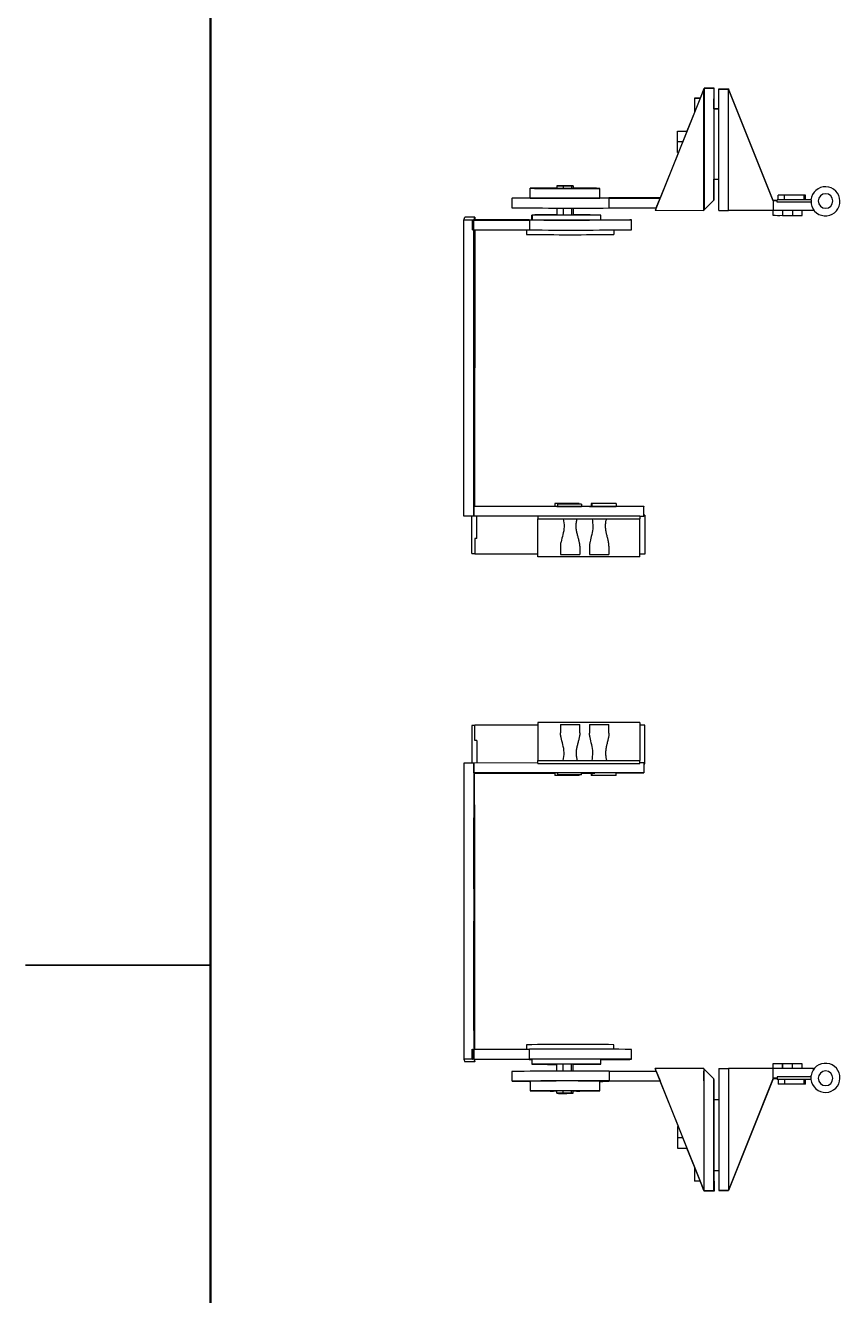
# Model space of a CAD drawing. Header units: inches. Extents: x 0.1 to 11.1, y 0.1 to 8.4.
# Drawn here: x 0.125 to 1.767, y 3.581 to 6.154 of the extents above; entities that cross this region are included whole.
import ezdxf

# ---------------------------------------------------------------- set-up
doc = ezdxf.new("R2010")
doc.units = ezdxf.units.IN
doc.header["$MEASUREMENT"] = 0

msp = doc.modelspace()

# ---------------------------------------------------------------- linework, layer by layer
at = {"color": 7, "linetype": 'Continuous', "lineweight": 50}
msp.add_line((0.5, 0.5), (0.5, 8), dxfattribs=at)
at = {"color": 7, "linetype": 'Continuous', "lineweight": 25}
for p, q in [((1.4996, 6.0248), (1.401, 5.7788)), ((1.4996, 6.0249), (1.4111, 5.8039)), ((1.4998, 6.0257), (1.4922, 6.0066)), ((1.4998, 6.0256), (1.4922, 6.0066)), ((1.4994, 5.7787), (1.4996, 6.0248)), ((1.4995, 5.8038), (1.4996, 6.0249)), ((1.4996, 6.0248), (1.4996, 6.0249)), ((1.4998, 6.0257), (1.4998, 6.0256)), ((1.4998, 5.9852), (1.4998, 6.0257)), ((1.4998, 5.9852), (1.4998, 6.0256)), ((1.5002, 6.0263), (1.5001, 5.7802)), ((1.5005, 6.0272), (1.5002, 6.0263)), ((1.5199, 6.0263), (1.5002, 6.0263)), ((1.5202, 6.0272), (1.5005, 6.0272)), ((1.5199, 6.0263), (1.5198, 5.7999)), ((1.5202, 6.0272), (1.5199, 6.0263)), ((1.5201, 5.9852), (1.5202, 6.0272)), ((1.5296, 5.7789), (1.5297, 6.0249)), ((1.5297, 6.0249), (1.53, 6.0259)), ((1.5297, 6.0249), (1.5494, 6.0249)), ((1.53, 6.0259), (1.5497, 6.0259)), ((1.5493, 5.7788), (1.5494, 6.0249)), ((1.5494, 6.025), (1.5497, 6.0258)), ((1.5494, 6.0249), (1.5494, 6.025)), ((1.6399, 5.7986), (1.5494, 6.025)), ((1.6398, 5.7985), (1.5494, 6.0249)), ((1.5494, 6.0249), (1.5494, 6.0249)), ((1.5497, 6.0259), (1.5497, 6.0259)), ((1.5497, 6.0259), (1.5497, 6.0258)), ((1.6401, 5.7993), (1.5497, 6.0259)), ((1.5497, 6.0259), (1.5497, 6.0259)), ((1.5497, 6.0258), (1.5497, 6.0244)), ((1.6401, 5.7993), (1.5497, 6.0258)), ((1.4923, 6.0066), (1.4806, 6.0066)), ((1.4805, 5.9775), (1.4654, 5.9398)), ((1.4805, 5.9775), (1.4654, 5.9398)), ((1.5002, 5.9852), (1.4996, 5.9852)), ((1.5297, 5.9852), (1.52, 5.9852)), ((1.4461, 5.9187), (1.4461, 5.9398)), ((1.4461, 5.9398), (1.4655, 5.9398)), ((1.4461, 5.9187), (1.4571, 5.9187)), ((1.4461, 5.897), (1.4461, 5.9187)), ((1.448, 5.8964), (1.4113, 5.8046)), ((1.4481, 5.8964), (1.4113, 5.8046)), ((1.4461, 5.897), (1.4484, 5.897)), ((1.4461, 5.8964), (1.4461, 5.897)), ((1.4461, 5.8964), (1.4481, 5.8964)), ((1.4995, 5.8425), (1.5001, 5.8425)), ((1.4997, 5.8046), (1.4997, 5.8425)), ((1.4997, 5.8046), (1.4997, 5.8425)), ((1.5199, 5.8425), (1.5296, 5.8425)), ((1.5199, 5.8425), (1.5199, 5.8422)), ((1.52, 5.8008), (1.5201, 5.8425)), ((1.1475, 5.8044), (1.1476, 5.8241)), ((1.2015, 5.8289), (1.2053, 5.829)), ((1.2015, 5.8289), (1.2015, 5.824)), ((1.2145, 5.8289), (1.2015, 5.8289)), ((1.2145, 5.824), (1.2015, 5.824)), ((1.2053, 5.829), (1.2221, 5.829)), ((1.2145, 5.8289), (1.2145, 5.824)), ((1.2313, 5.8289), (1.2145, 5.8289)), ((1.2313, 5.824), (1.2145, 5.824)), ((1.2221, 5.829), (1.2351, 5.829)), ((1.2351, 5.829), (1.2313, 5.8289)), ((1.2313, 5.8289), (1.2313, 5.824)), ((1.2351, 5.8241), (1.2313, 5.824)), ((1.2351, 5.829), (1.2351, 5.8241)), ((1.289, 5.8043), (1.289, 5.824)), ((1.1108, 5.8044), (1.1108, 5.7847)), ((1.4113, 5.8046), (1.3074, 5.8047)), ((1.3078, 5.8039), (1.4111, 5.8039)), ((1.3078, 5.7842), (1.3078, 5.8039)), ((1.4032, 5.7842), (1.4111, 5.8039)), ((1.4111, 5.8039), (1.4111, 5.8039)), ((1.4113, 5.8046), (1.4114, 5.8046)), ((1.4113, 5.8046), (1.4113, 5.8046)), ((1.4995, 5.8046), (1.4997, 5.8046)), ((1.4995, 5.8038), (1.5001, 5.8038)), ((1.4995, 5.8038), (1.4995, 5.8038)), ((1.4995, 5.8038), (1.4995, 5.7841)), ((1.4997, 5.8046), (1.4997, 5.8046)), ((1.5001, 5.8046), (1.4997, 5.8046)), ((1.5198, 5.7999), (1.5001, 5.7802)), ((1.52, 5.8008), (1.5198, 5.7999)), ((1.6401, 5.7993), (1.6396, 5.7993)), ((1.6398, 5.7985), (1.6399, 5.7986)), ((1.6399, 5.7986), (1.6398, 5.7789)), ((1.6398, 5.7985), (1.6398, 5.7788)), ((1.648, 5.7986), (1.6399, 5.7986)), ((1.648, 5.7993), (1.6401, 5.7993)), ((1.648, 5.7958), (1.648, 5.8007)), ((1.7165, 5.8007), (1.648, 5.8007)), ((1.7168, 5.7958), (1.648, 5.7958)), ((1.6631, 5.8105), (1.65, 5.8105)), ((1.65, 5.8007), (1.65, 5.8105)), ((1.6631, 5.8007), (1.6631, 5.8105)), ((1.6828, 5.8105), (1.6631, 5.8105)), ((1.7025, 5.8105), (1.6828, 5.8105)), ((1.7025, 5.8007), (1.7025, 5.8105)), ((1.7055, 5.8105), (1.7025, 5.8105)), ((1.7055, 5.8007), (1.7055, 5.8105)), ((1.7165, 5.8007), (1.7169, 5.8007)), ((1.7168, 5.7958), (1.7169, 5.7958)), ((1.7168, 5.7958), (1.7168, 5.7927)), ((1.7169, 5.8007), (1.7169, 5.7958)), ((1.0136, 5.7596), (1.0153, 5.7655)), ((1.0353, 5.7655), (1.0153, 5.7655)), ((1.034, 5.7611), (1.0353, 5.7655)), ((1.0353, 5.7655), (1.0353, 5.7611)), ((1.1508, 5.7601), (1.1508, 5.7699)), ((1.152, 5.7699), (1.152, 5.76)), ((1.2015, 5.7842), (1.2015, 5.7699)), ((1.2145, 5.7698), (1.2015, 5.7699)), ((1.2145, 5.7842), (1.2145, 5.7698)), ((1.2312, 5.7699), (1.2145, 5.7698)), ((1.2312, 5.7842), (1.2312, 5.7699)), ((1.235, 5.7699), (1.2312, 5.7699)), ((1.235, 5.7842), (1.235, 5.7699)), ((1.2911, 5.7599), (1.2911, 5.7699)), ((1.3078, 5.7842), (1.4032, 5.7842)), ((1.4032, 5.7842), (1.401, 5.7789)), ((1.401, 5.7788), (1.401, 5.7789)), ((1.4994, 5.7787), (1.401, 5.7788)), ((1.4031, 5.7842), (1.4013, 5.7796)), ((1.4031, 5.7842), (1.4013, 5.7797)), ((1.4013, 5.7797), (1.4013, 5.7796)), ((1.4013, 5.7796), (1.4013, 5.7796)), ((1.4994, 5.7787), (1.4995, 5.7788)), ((1.4995, 5.7788), (1.4995, 5.7841)), ((1.4995, 5.7841), (1.5001, 5.7841)), ((1.4997, 5.7796), (1.4995, 5.7796)), ((1.4997, 5.7797), (1.4997, 5.7841)), ((1.4997, 5.7796), (1.4997, 5.7841)), ((1.4997, 5.7797), (1.4997, 5.7796)), ((1.5296, 5.7789), (1.5493, 5.7788)), ((1.6398, 5.7788), (1.5493, 5.7788)), ((1.6391, 5.7788), (1.6391, 5.7694)), ((1.6398, 5.7788), (1.6398, 5.7789)), ((1.7215, 5.7788), (1.6398, 5.7789)), ((1.6588, 5.7693), (1.6588, 5.7693)), ((1.6588, 5.7693), (1.6592, 5.7693)), ((1.6592, 5.7789), (1.6592, 5.7692)), ((1.6789, 5.7691), (1.6789, 5.7691)), ((1.6986, 5.7692), (1.6986, 5.7789)), ((1.7215, 5.7788), (1.7215, 5.781)), ((1.7218, 5.7796), (1.7215, 5.7788)), ((1.7218, 5.7807), (1.7218, 5.7796)), ((1.0133, 5.1599), (1.0136, 5.7596)), ((1.0304, 5.7596), (1.0136, 5.7596)), ((1.0304, 5.7596), (1.0304, 5.7396)), ((1.0304, 5.7596), (1.0307, 5.7596)), ((1.0304, 5.7596), (1.0304, 5.7596)), ((1.0304, 5.7396), (1.0307, 5.7396)), ((1.0307, 5.7396), (1.0307, 5.7596)), ((1.0336, 5.7596), (1.0307, 5.7596)), ((1.0333, 5.1598), (1.0336, 5.7596)), ((1.0336, 5.7596), (1.1462, 5.7597)), ((1.0336, 5.7596), (1.0336, 5.7596)), ((1.0336, 5.7396), (1.0336, 5.7596)), ((1.0336, 5.7396), (1.1462, 5.7397)), ((1.1459, 5.7605), (1.034, 5.7611)), ((1.0353, 5.7396), (1.0349, 5.1802)), ((1.1403, 5.7397), (1.1403, 5.7306)), ((1.1459, 5.7605), (1.1508, 5.7605)), ((1.1462, 5.7597), (1.1462, 5.7397)), ((1.3175, 5.7397), (1.3175, 5.7305)), ((1.3531, 5.74), (1.3531, 5.76)), ((1.0341, 5.7029), (1.0337, 5.7016)), ((1.0337, 5.7016), (1.0338, 5.5592)), ((1.0338, 5.5592), (1.0341, 5.7029)), ((1.0351, 5.7021), (1.0343, 5.6994)), ((1.0343, 5.6994), (1.0346, 5.5365)), ((1.0346, 5.5365), (1.0351, 5.7021)), ((1.0335, 5.3037), (1.0337, 5.6566)), ((1.0337, 5.4807), (1.0337, 5.6566)), ((1.0341, 5.6489), (1.0338, 5.48)), ((1.034, 5.313), (1.0341, 5.6489)), ((1.0341, 5.3054), (1.0343, 5.6413)), ((1.0345, 5.4746), (1.0343, 5.6413)), ((1.0346, 5.4736), (1.0351, 5.6428)), ((1.0349, 5.3069), (1.0351, 5.6428)), ((1.0335, 5.3037), (1.0337, 5.4807)), ((1.0336, 5.4807), (1.0337, 5.4807)), ((1.034, 5.313), (1.0338, 5.48)), ((1.0345, 5.4746), (1.0341, 5.3054)), ((1.0342, 5.4746), (1.0345, 5.4746)), ((1.0349, 5.3069), (1.0346, 5.4736)), ((1.0338, 5.4147), (1.0335, 5.271)), ((1.0339, 5.2723), (1.0338, 5.4147)), ((1.0345, 5.4071), (1.0341, 5.2415)), ((1.0348, 5.2442), (1.0345, 5.4071)), ((1.0339, 5.2723), (1.0335, 5.271)), ((1.0335, 5.2723), (1.0339, 5.2723)), ((1.0348, 5.2442), (1.0341, 5.2415)), ((1.0341, 5.2442), (1.0348, 5.2442)), ((1.0333, 5.1794), (1.0335, 5.1802)), ((1.0333, 5.1794), (1.0333, 5.16)), ((1.3777, 5.1792), (1.0333, 5.1794)), ((1.0335, 5.1802), (1.1976, 5.1801)), ((1.1976, 5.1854), (1.1976, 5.1799)), ((1.2222, 5.1854), (1.1976, 5.1854)), ((1.2028, 5.1839), (1.2028, 5.1795)), ((1.2274, 5.1839), (1.2028, 5.1839)), ((1.2468, 5.1854), (1.2222, 5.1854)), ((1.252, 5.1839), (1.2274, 5.1839)), ((1.2468, 5.1854), (1.2468, 5.1839)), ((1.252, 5.1839), (1.252, 5.1795)), ((1.252, 5.1801), (1.268, 5.18)), ((1.268, 5.1804), (1.268, 5.1795)), ((1.268, 5.1804), (1.2786, 5.1804)), ((1.2711, 5.1854), (1.2711, 5.1804)), ((1.2724, 5.1854), (1.2711, 5.1854)), ((1.2724, 5.1854), (1.2724, 5.1804)), ((1.297, 5.1854), (1.2724, 5.1854)), ((1.2786, 5.1794), (1.2786, 5.1804)), ((1.3216, 5.1854), (1.297, 5.1854)), ((1.3216, 5.1854), (1.3216, 5.1794)), ((1.3216, 5.18), (1.3779, 5.18)), ((1.3779, 5.18), (1.3777, 5.1792)), ((1.3777, 5.1595), (1.3777, 5.1792)), ((1.3779, 5.1617), (1.3779, 5.18)), ((1.0333, 5.1598), (1.0133, 5.1599)), ((1.0298, 5.0839), (1.0298, 5.1598)), ((1.0332, 5.1597), (1.0332, 5.1598)), ((1.1633, 5.1596), (1.0332, 5.1597)), ((1.0333, 5.16), (1.0333, 5.1598)), ((1.0397, 5.1143), (1.0397, 5.1597)), ((1.1633, 5.1605), (1.1633, 5.1545)), ((1.1633, 5.1605), (1.37, 5.1605)), ((1.1633, 5.1545), (1.37, 5.1545)), ((1.1633, 5.0778), (1.1633, 5.1545)), ((1.37, 5.1605), (1.37, 5.1545)), ((1.3777, 5.1595), (1.37, 5.1595)), ((1.37, 5.0778), (1.37, 5.1545)), ((1.3778, 5.1599), (1.3777, 5.1595)), ((1.3798, 5.1617), (1.3778, 5.1617)), ((1.3798, 5.1617), (1.3798, 5.083)), ((1.0397, 5.1143), (1.0353, 5.1143)), ((1.0353, 5.1143), (1.0353, 5.083)), ((1.209, 5.0989), (1.209, 5.082)), ((1.2484, 5.0988), (1.2484, 5.082)), ((1.268, 5.0995), (1.268, 5.082)), ((1.3073, 5.0994), (1.3073, 5.082)), ((1.0298, 5.0839), (1.0353, 5.0839)), ((1.1633, 5.083), (1.0353, 5.083)), ((1.37, 5.0778), (1.1633, 5.0778)), ((1.209, 5.082), (1.2484, 5.082)), ((1.268, 5.082), (1.3073, 5.082)), ((1.3798, 5.083), (1.37, 5.083)), ((1.0353, 4.7357), (1.0298, 4.7357)), ((1.0298, 4.7357), (1.0298, 4.6597)), ((1.0353, 4.7053), (1.0353, 4.7366)), ((1.1633, 4.7366), (1.0353, 4.7366)), ((1.37, 4.7418), (1.1633, 4.7418)), ((1.1633, 4.7418), (1.1633, 4.6651)), ((1.209, 4.7375), (1.209, 4.7206)), ((1.209, 4.7375), (1.2484, 4.7375)), ((1.2484, 4.7208), (1.2484, 4.7375)), ((1.268, 4.7375), (1.268, 4.72)), ((1.268, 4.7375), (1.3073, 4.7375)), ((1.3073, 4.7202), (1.3073, 4.7375)), ((1.37, 4.7418), (1.37, 4.6651)), ((1.3798, 4.7366), (1.37, 4.7366)), ((1.3798, 4.6578), (1.3798, 4.7366)), ((1.0397, 4.7053), (1.0353, 4.7053)), ((1.0397, 4.7053), (1.0397, 4.6598)), ((1.0133, 4.6597), (1.0136, 4.0599)), ((1.0333, 4.6597), (1.0133, 4.6597)), ((1.1633, 4.6599), (1.0332, 4.6598)), ((1.0332, 4.6598), (1.0332, 4.6597)), ((1.0333, 4.6597), (1.0336, 4.06)), ((1.0333, 4.6595), (1.0333, 4.6597)), ((1.0333, 4.6402), (1.0333, 4.6595)), ((1.1633, 4.6651), (1.37, 4.6651)), ((1.1633, 4.659), (1.1633, 4.6651)), ((1.1633, 4.659), (1.37, 4.659)), ((1.37, 4.659), (1.37, 4.6651)), ((1.3777, 4.66), (1.37, 4.66)), ((1.3777, 4.66), (1.3777, 4.6403)), ((1.3778, 4.6597), (1.3777, 4.66)), ((1.3778, 4.6578), (1.3798, 4.6578)), ((1.3779, 4.6578), (1.3779, 4.6396)), ((1.3777, 4.6403), (1.0333, 4.6402)), ((1.0333, 4.6402), (1.0335, 4.6394)), ((1.0335, 4.6394), (1.1976, 4.6395)), ((1.0353, 4.0799), (1.0349, 4.6394)), ((1.1976, 4.6397), (1.1976, 4.6342)), ((1.2222, 4.6342), (1.1976, 4.6342)), ((1.2028, 4.6401), (1.2028, 4.6357)), ((1.2274, 4.6357), (1.2028, 4.6357)), ((1.2468, 4.6342), (1.2222, 4.6342)), ((1.252, 4.6357), (1.2274, 4.6357)), ((1.2468, 4.6342), (1.2468, 4.6357)), ((1.252, 4.6357), (1.252, 4.6401)), ((1.252, 4.6395), (1.268, 4.6395)), ((1.268, 4.6401), (1.268, 4.6391)), ((1.268, 4.6391), (1.2786, 4.6391)), ((1.2711, 4.6391), (1.2711, 4.6342)), ((1.2724, 4.6342), (1.2711, 4.6342)), ((1.2724, 4.6391), (1.2724, 4.6342)), ((1.297, 4.6342), (1.2724, 4.6342)), ((1.2786, 4.6401), (1.2786, 4.6391)), ((1.3216, 4.6342), (1.297, 4.6342)), ((1.3216, 4.6342), (1.3216, 4.6401)), ((1.3216, 4.6395), (1.3779, 4.6396)), ((1.3779, 4.6396), (1.3777, 4.6403)), ((1.0345, 4.4124), (1.0341, 4.578)), ((1.0348, 4.5753), (1.0341, 4.578)), ((1.0341, 4.5753), (1.0348, 4.5753)), ((1.0348, 4.5753), (1.0345, 4.4124)), ((1.0338, 4.4048), (1.0335, 4.5485)), ((1.0339, 4.5472), (1.0335, 4.5485)), ((1.0335, 4.5472), (1.0339, 4.5472)), ((1.0339, 4.5472), (1.0338, 4.4048)), ((1.0335, 4.5159), (1.0337, 4.3389)), ((1.0335, 4.5159), (1.0337, 4.1629)), ((1.034, 4.5066), (1.0338, 4.3395)), ((1.034, 4.5066), (1.0341, 4.1707)), ((1.0341, 4.5141), (1.0343, 4.1783)), ((1.0345, 4.345), (1.0341, 4.5141)), ((1.0349, 4.5126), (1.0346, 4.3459)), ((1.0349, 4.5126), (1.0351, 4.1768)), ((1.0336, 4.3389), (1.0337, 4.3389)), ((1.0337, 4.3389), (1.0337, 4.1629)), ((1.0341, 4.1707), (1.0338, 4.3395)), ((1.0342, 4.345), (1.0345, 4.345)), ((1.0345, 4.345), (1.0343, 4.1783)), ((1.0346, 4.3459), (1.0351, 4.1768)), ((1.0343, 4.1202), (1.0346, 4.2831)), ((1.0346, 4.2831), (1.0351, 4.1175)), ((0.125, 4.25), (0.5, 4.25)), ((0.5, 4.25), (0.125, 4.25)), ((1.0337, 4.118), (1.0338, 4.2603)), ((1.0338, 4.2603), (1.0341, 4.1167)), ((1.0341, 4.1167), (1.0337, 4.118)), ((1.0351, 4.1175), (1.0343, 4.1202)), ((1.0304, 4.06), (1.0304, 4.0799)), ((1.0304, 4.0799), (1.0307, 4.0799)), ((1.0307, 4.0799), (1.0307, 4.06)), ((1.0336, 4.0799), (1.0336, 4.06)), ((1.0336, 4.0799), (1.1462, 4.0798)), ((1.1403, 4.089), (1.1403, 4.0798)), ((1.1462, 4.0598), (1.1462, 4.0798)), ((1.3175, 4.0799), (1.3175, 4.0891)), ((1.3531, 4.0596), (1.3531, 4.0796)), ((1.0304, 4.06), (1.0136, 4.0599)), ((1.0136, 4.0599), (1.0153, 4.0541)), ((1.0353, 4.0541), (1.0153, 4.0541)), ((1.0304, 4.06), (1.0307, 4.06)), ((1.0304, 4.06), (1.0304, 4.06)), ((1.0336, 4.06), (1.0307, 4.06)), ((1.0336, 4.06), (1.0336, 4.06)), ((1.0336, 4.06), (1.1462, 4.0598)), ((1.1459, 4.0591), (1.034, 4.0585)), ((1.034, 4.0585), (1.0353, 4.0541)), ((1.0353, 4.0541), (1.0353, 4.0585)), ((1.1459, 4.0591), (1.1508, 4.0591)), ((1.1508, 4.0595), (1.1508, 4.0496)), ((1.152, 4.0497), (1.152, 4.0595)), ((1.2145, 4.0497), (1.2015, 4.0497)), ((1.2015, 4.0353), (1.2015, 4.0497)), ((1.2312, 4.0497), (1.2145, 4.0497)), ((1.2145, 4.0354), (1.2145, 4.0497)), ((1.235, 4.0496), (1.2312, 4.0497)), ((1.2312, 4.0354), (1.2312, 4.0497)), ((1.235, 4.0354), (1.235, 4.0496)), ((1.2911, 4.0497), (1.2911, 4.0596)), ((1.4994, 4.0408), (1.401, 4.0408)), ((1.4996, 3.7948), (1.401, 4.0408)), ((1.401, 4.0408), (1.401, 4.0407)), ((1.4032, 4.0354), (1.401, 4.0407)), ((1.4994, 4.0408), (1.4996, 3.7948)), ((1.4994, 4.0408), (1.4995, 4.0407)), ((1.4995, 4.0407), (1.4995, 4.0354)), ((1.5296, 4.0407), (1.5297, 3.7946)), ((1.5296, 4.0407), (1.5493, 4.0407)), ((1.6398, 4.0408), (1.5493, 4.0407)), ((1.5493, 4.0407), (1.5494, 3.7947)), ((1.6391, 4.0501), (1.6391, 4.0408)), ((1.6398, 4.0211), (1.6398, 4.0408)), ((1.6398, 4.0408), (1.6398, 4.0407)), ((1.6399, 4.021), (1.6398, 4.0407)), ((1.7215, 4.0407), (1.6398, 4.0407)), ((1.6588, 4.0502), (1.6592, 4.0502)), ((1.6588, 4.0502), (1.6588, 4.0502)), ((1.6592, 4.0504), (1.6592, 4.0407)), ((1.6789, 4.0505), (1.6789, 4.0505)), ((1.6986, 4.0407), (1.6986, 4.0504)), ((1.7215, 4.0407), (1.7215, 4.0386)), ((1.7218, 4.0399), (1.7215, 4.0407)), ((1.1108, 4.0348), (1.1108, 4.0151)), ((1.1475, 4.0152), (1.1476, 3.9955)), ((1.289, 3.9956), (1.289, 4.0152)), ((1.4113, 4.0149), (1.3074, 4.0149)), ((1.3078, 4.0353), (1.4032, 4.0354)), ((1.3078, 4.0353), (1.3078, 4.0156)), ((1.3078, 4.0156), (1.4111, 4.0157)), ((1.4013, 4.0398), (1.4013, 4.0399)), ((1.4031, 4.0354), (1.4013, 4.0399)), ((1.4013, 4.0399), (1.4013, 4.0399)), ((1.4031, 4.0354), (1.4013, 4.0398)), ((1.4032, 4.0354), (1.4111, 4.0157)), ((1.4111, 4.0157), (1.4111, 4.0157)), ((1.4996, 3.7947), (1.4111, 4.0157)), ((1.4113, 4.0149), (1.4114, 4.0149)), ((1.4113, 4.0149), (1.4113, 4.0149)), ((1.4481, 3.9231), (1.4113, 4.0149)), ((1.448, 3.9231), (1.4113, 4.0149)), ((1.4997, 4.04), (1.4995, 4.04)), ((1.4995, 4.0157), (1.4995, 4.0354)), ((1.4995, 4.0354), (1.5001, 4.0354)), ((1.4995, 4.0157), (1.4995, 4.0157)), ((1.4995, 4.0157), (1.5001, 4.0157)), ((1.4995, 4.0157), (1.4996, 3.7947)), ((1.4995, 4.015), (1.4997, 4.015)), ((1.4997, 4.04), (1.4997, 4.0354)), ((1.4997, 4.0399), (1.4997, 4.04)), ((1.4997, 4.0399), (1.4997, 4.0354)), ((1.5001, 4.015), (1.4997, 4.015)), ((1.4997, 4.015), (1.4997, 4.015)), ((1.4997, 4.015), (1.4997, 3.9771)), ((1.4997, 4.015), (1.4997, 3.9771)), ((1.5002, 3.7933), (1.5001, 4.0393)), ((1.5198, 4.0197), (1.5001, 4.0393)), ((1.5199, 3.7933), (1.5198, 4.0197)), ((1.52, 4.0187), (1.5198, 4.0197)), ((1.52, 4.0187), (1.5201, 3.9771)), ((1.6398, 4.0211), (1.5494, 3.7947)), ((1.6399, 4.021), (1.5494, 3.7946)), ((1.6401, 4.0202), (1.5497, 3.7937)), ((1.6401, 4.0202), (1.5497, 3.7938)), ((1.6401, 4.0202), (1.6396, 4.0202)), ((1.6398, 4.0211), (1.6399, 4.021)), ((1.648, 4.021), (1.6399, 4.021)), ((1.648, 4.0202), (1.6401, 4.0202)), ((1.7168, 4.0238), (1.648, 4.0238)), ((1.648, 4.0238), (1.648, 4.0189)), ((1.7165, 4.0189), (1.648, 4.0189)), ((1.65, 4.0189), (1.65, 4.009)), ((1.6631, 4.0189), (1.6631, 4.009)), ((1.7025, 4.009), (1.7025, 4.0189)), ((1.7055, 4.009), (1.7055, 4.0189)), ((1.7165, 4.0189), (1.7169, 4.0189)), ((1.7168, 4.0238), (1.7168, 4.0269)), ((1.7168, 4.0238), (1.7169, 4.0238)), ((1.7169, 4.0189), (1.7169, 4.0238)), ((1.7218, 4.0389), (1.7218, 4.0399)), ((1.2145, 3.9956), (1.2015, 3.9955)), ((1.2015, 3.9906), (1.2015, 3.9955)), ((1.2145, 3.9907), (1.2015, 3.9906)), ((1.2015, 3.9906), (1.2053, 3.9905)), ((1.2053, 3.9905), (1.2221, 3.9905)), ((1.2313, 3.9956), (1.2145, 3.9956)), ((1.2145, 3.9907), (1.2145, 3.9956)), ((1.2313, 3.9906), (1.2145, 3.9907)), ((1.2221, 3.9905), (1.2351, 3.9906)), ((1.2351, 3.9955), (1.2313, 3.9956)), ((1.2313, 3.9906), (1.2313, 3.9956)), ((1.2351, 3.9906), (1.2313, 3.9906)), ((1.2351, 3.9906), (1.2351, 3.9955)), ((1.6631, 4.009), (1.65, 4.009)), ((1.6828, 4.009), (1.6631, 4.009)), ((1.7025, 4.009), (1.6828, 4.009)), ((1.7055, 4.009), (1.7025, 4.009)), ((1.5001, 3.9771), (1.4995, 3.9771)), ((1.5199, 3.9771), (1.5199, 3.9774)), ((1.5296, 3.9771), (1.5199, 3.9771)), ((1.4461, 3.9231), (1.4481, 3.9231)), ((1.4461, 3.9231), (1.4461, 3.9226)), ((1.4461, 3.9226), (1.4461, 3.9009)), ((1.4461, 3.9226), (1.4484, 3.9226)), ((1.4461, 3.9009), (1.4571, 3.9009)), ((1.4461, 3.9009), (1.4461, 3.8797)), ((1.4461, 3.8797), (1.4655, 3.8797)), ((1.4805, 3.842), (1.4654, 3.8797)), ((1.4805, 3.842), (1.4654, 3.8797)), ((1.4996, 3.8344), (1.5002, 3.8344)), ((1.4998, 3.8344), (1.4998, 3.7939)), ((1.4998, 3.8344), (1.4998, 3.7938)), ((1.52, 3.8344), (1.5297, 3.8344)), ((1.5201, 3.8344), (1.5202, 3.7923)), ((1.4806, 3.813), (1.4923, 3.813)), ((1.4998, 3.7939), (1.4922, 3.813)), ((1.4998, 3.7938), (1.4922, 3.813)), ((1.4996, 3.7948), (1.4996, 3.7947)), ((1.4998, 3.7938), (1.4998, 3.7939)), ((1.5199, 3.7933), (1.5002, 3.7933)), ((1.5005, 3.7923), (1.5002, 3.7933)), ((1.5202, 3.7923), (1.5005, 3.7923)), ((1.5202, 3.7923), (1.5199, 3.7933)), ((1.5297, 3.7946), (1.53, 3.7937)), ((1.5297, 3.7946), (1.5494, 3.7946)), ((1.53, 3.7937), (1.5497, 3.7937)), ((1.5494, 3.7947), (1.5494, 3.7946)), ((1.5494, 3.7946), (1.5494, 3.7946)), ((1.5494, 3.7946), (1.5497, 3.7938)), ((1.5497, 3.7938), (1.5497, 3.7951)), ((1.5497, 3.7937), (1.5497, 3.7938)), ((1.5497, 3.7937), (1.5497, 3.7937)), ((1.5497, 3.7937), (1.5497, 3.7937))]:
    msp.add_line(p, q, dxfattribs=at)
at = {"color": 8, "linetype": 'Continuous', "lineweight": 25}
for p, q in [((1.4806, 6.0066), (1.4923, 6.0066)), ((1.4996, 5.9852), (1.5002, 5.9852)), ((1.52, 5.9852), (1.5297, 5.9852)), ((1.6588, 5.7789), (1.6588, 5.7693)), ((1.6789, 5.7789), (1.6789, 5.7691)), ((1.6588, 4.0407), (1.6588, 4.0502)), ((1.6789, 4.0407), (1.6789, 4.0505)), ((1.5199, 3.9774), (1.5199, 3.9774)), ((1.4996, 3.8344), (1.5002, 3.8344)), ((1.52, 3.8344), (1.5297, 3.8344)), ((1.4806, 3.813), (1.4923, 3.813))]:
    msp.add_line(p, q, dxfattribs=at)
at = {"color": 7, "linetype": 'Continuous', "lineweight": 25, "flags": 128}
for points in [[(1.3078, 5.8039), (1.2956, 5.8039), (1.2824, 5.8039), (1.2686, 5.8039), (1.2542, 5.8039), (1.2396, 5.8039), (1.2249, 5.8039), (1.2103, 5.8039), (1.196, 5.8039), (1.1823, 5.8039), (1.1694, 5.804), (1.1573, 5.804), (1.1464, 5.8041), (1.1366, 5.8041), (1.1283, 5.8042), (1.1215, 5.8042), (1.1163, 5.8043), (1.1128, 5.8043), (1.111, 5.8044), (1.111, 5.8044), (1.1127, 5.8045), (1.1162, 5.8046), (1.1213, 5.8046), (1.1281, 5.8046), (1.1363, 5.8047), (1.146, 5.8047), (1.1475, 5.8047)], [(1.289, 5.8047), (1.2951, 5.8047), (1.3074, 5.8047)], [(1.2899, 5.7699), (1.2911, 5.7699), (1.2905, 5.7698), (1.2881, 5.7698), (1.284, 5.7698), (1.2783, 5.7697), (1.2712, 5.7697), (1.2627, 5.7697), (1.2532, 5.7697), (1.2429, 5.7696), (1.2319, 5.7696), (1.2207, 5.7696), (1.2095, 5.7696), (1.1985, 5.7697), (1.188, 5.7697), (1.1783, 5.7697), (1.1697, 5.7697), (1.1623, 5.7698), (1.1563, 5.7698), (1.152, 5.7699)], [(1.2911, 5.7604), (1.2993, 5.7604), (1.3111, 5.7604), (1.3217, 5.7603), (1.331, 5.7603), (1.3388, 5.7602), (1.3449, 5.7602), (1.3494, 5.7601), (1.3521, 5.7601), (1.3531, 5.76), (1.3522, 5.7599), (1.3495, 5.7599), (1.3451, 5.7598), (1.339, 5.7598), (1.3312, 5.7597), (1.322, 5.7597), (1.3114, 5.7596), (1.2996, 5.7596), (1.2868, 5.7596), (1.2731, 5.7596), (1.2588, 5.7596), (1.2441, 5.7596), (1.2291, 5.7596), (1.214, 5.7596), (1.1992, 5.7596), (1.1849, 5.7596), (1.1711, 5.7597), (1.1581, 5.7597), (1.1462, 5.7597), (1.1462, 5.7597)], [(1.2911, 5.7601), (1.2926, 5.7601), (1.2935, 5.76)], [(1.2911, 4.0591), (1.2993, 4.0591), (1.3111, 4.0592), (1.3217, 4.0592), (1.331, 4.0593), (1.3388, 4.0593), (1.3449, 4.0594), (1.3494, 4.0594), (1.3521, 4.0595), (1.3531, 4.0596), (1.3522, 4.0596), (1.3495, 4.0597), (1.3451, 4.0597), (1.339, 4.0598), (1.3312, 4.0598), (1.322, 4.0599), (1.3114, 4.0599), (1.2996, 4.0599), (1.2868, 4.06), (1.2731, 4.06), (1.2588, 4.06), (1.2441, 4.06), (1.2291, 4.06), (1.214, 4.06), (1.1992, 4.06), (1.1849, 4.0599), (1.1711, 4.0599), (1.1581, 4.0599), (1.1462, 4.0598), (1.1462, 4.0598)], [(1.2899, 4.0496), (1.2911, 4.0497), (1.2905, 4.0497), (1.2881, 4.0498), (1.284, 4.0498), (1.2783, 4.0498), (1.2712, 4.0499), (1.2627, 4.0499), (1.2532, 4.0499), (1.2429, 4.0499), (1.2319, 4.0499), (1.2207, 4.0499), (1.2095, 4.0499), (1.1985, 4.0499), (1.188, 4.0499), (1.1783, 4.0498), (1.1697, 4.0498), (1.1623, 4.0498), (1.1563, 4.0497), (1.152, 4.0497)], [(1.2911, 4.0595), (1.2926, 4.0595), (1.2935, 4.0595)], [(1.3078, 4.0156), (1.2956, 4.0157), (1.2824, 4.0157), (1.2686, 4.0157), (1.2542, 4.0157), (1.2396, 4.0157), (1.2249, 4.0157), (1.2103, 4.0157), (1.196, 4.0156), (1.1823, 4.0156), (1.1694, 4.0156), (1.1573, 4.0155), (1.1464, 4.0155), (1.1366, 4.0154), (1.1283, 4.0154), (1.1215, 4.0153), (1.1163, 4.0153), (1.1128, 4.0152), (1.111, 4.0152), (1.111, 4.0151), (1.1127, 4.0151), (1.1162, 4.015), (1.1213, 4.0149), (1.1281, 4.0149), (1.1363, 4.0149), (1.146, 4.0148), (1.1475, 4.0148)], [(1.289, 4.0148), (1.2951, 4.0148), (1.3074, 4.0149)]]:
    msp.add_lwpolyline(points, dxfattribs=at)
at = {"color": 7, "linetype": 'Continuous', "lineweight": 25}
for centre, radius, start, end in [((5.9213, 5.9784), 4.4407, 179.6367, 180.0113), ((32.4175, 5.8925), 30.8976, 179.82813, 180.07892), ((2.1147, 5.8485), 0.5948, 179.8656, 180.6117), ((1.1901, 2.3322), 3.4921, 89.8126, 90.6975), ((1.2223, 13.069), 7.2453, 269.40909, 270.52769), ((1.2444, 2.6436), 3.1807, 89.1959, 90.1675), ((1.7459, 5.7977), 0.0295, 189.7978, 174.1825), ((1.2223, 13.05), 7.246, 269.40909, 270.52758), ((1.7462, 5.7984), 0.0148, 0, 180), ((1.7462, 5.7984), 0.0148, 180, 0), ((1.2414, 18.5819), 12.7979, 269.41528, 270.29745), ((1.192, 2.4244), 3.3458, 89.8377, 90.7055), ((1.1519, 5.7806), 0.0107, 264.3212, 270.6862), ((1.2372, -0.6033), 6.3734, 89.52578, 90.01908), ((1.6537, 6.8443), 1.075, 269.2196, 270.2676), ((1.6738, 6.8404), 1.0714, 269.2174, 270.2689), ((1.6851, 6.847), 1.0779, 269.6706, 270.717), ((1.2311, 20.6833), 14.9438, 269.67472, 270.46779), ((1.1518, 5.7707), 0.0106, 264.2947, 270.7127), ((1.1664, 6.9846), 1.2247, 269.3252, 269.6165), ((1.2226, 14.5282), 8.7685, 269.57905, 270.46318), ((1.2337, 14.4767), 8.7466, 269.38822, 270.54879), ((1.2029, 5.1573), 0.0223, 90.3713, 92.5734), ((1.2056, 5.3144), 0.1349, 268.4234, 270.211), ((1.2056, 4.5044), 0.1357, 89.794, 91.5716), ((1.2026, 4.6512), 0.0112, 266.3345, 270.7208), ((1.2275, 1.7001), 2.94, 89.5234, 90.4172), ((1.2974, 1.7684), 2.8718, 89.5166, 90.3748), ((1.2337, -4.6571), 8.7466, 89.45121, 90.61178), ((1.2311, -10.8637), 14.9438, 89.53221, 90.32528), ((1.1518, 4.0489), 0.0106, 89.2761, 95.7165), ((1.1518, 4.039), 0.0107, 89.2987, 95.6938), ((1.192, 7.3971), 3.3478, 269.2947, 270.162), ((1.1662, 2.8537), 1.2059, 90.3813, 90.677), ((1.2226, -4.7058), 8.7656, 89.53667, 90.4211), ((1.2373, 10.3905), 6.3411, 269.97967, 270.47547), ((1.6537, 2.9812), 1.069, 89.7295, 90.7834), ((1.6739, 2.9734), 1.0771, 89.7343, 90.7803), ((1.6851, 2.9709), 1.0796, 89.2838, 90.3286), ((1.7459, 4.0219), 0.0295, 185.8175, 170.2022), ((1.2414, -8.7725), 12.808, 89.7029, 90.58437), ((1.2223, -3.2312), 7.2468, 89.47254, 90.59091), ((1.7462, 4.0211), 0.0148, 0, 180), ((1.7462, 4.0211), 0.0148, 180, 0), ((1.2223, -3.2494), 7.2453, 89.4723, 90.59091), ((1.19, 7.482), 3.4867, 269.3019, 270.1883), ((1.2444, 7.1721), 3.1768, 269.8317, 270.8045), ((2.1147, 3.971), 0.5948, 179.3883, 180.1344), ((32.4174, 3.927), 30.8975, 179.92108, 180.17187), ((5.9211, 3.8411), 4.4405, 179.9887, 180.3633)]:
    msp.add_arc(centre, radius, start, end, dxfattribs=at)
for centre, major_axis, ratio, start_param, end_param in [((1.2222, 5.1799), (0.0246, 0), 0.003928, 3.141595, 3.798842), ((1.2274, 5.1795), (0.0246, 0), 0.003928, 3.669729, 6.283187), ((1.2876, 5.1795), (0.0197, 0), 0.003928, 3.141595, 4.23416), ((1.297, 5.1795), (0.0246, 0), 0.003928, 3.867349, 6.283187), ((1.3778, 5.1223), (0, 0.0394), 0.001122, 0.000001, 0.305075), ((1.3778, 4.6972), (0, 0.0394), 0.001122, 2.836517, 3.141592), ((1.2222, 4.6397), (0.0246, 0), 0.003928, 2.484344, 3.141591), ((1.2876, 4.6401), (0.0197, 0), 0.003928, 2.049025, 3.141591)]:
    msp.add_ellipse(centre, major_axis=major_axis, ratio=ratio, start_param=start_param, end_param=end_param, dxfattribs=at)
for points, knots in [([(1.2145, 5.1545), (1.2155, 5.1492), (1.2176, 5.1385), (1.214, 5.1222), (1.2106, 5.1101), (1.209, 5.1024), (1.2091, 5.0996), (1.2092, 5.0989)], [0, 0, 0, 0, 0.269464, 0.540401, 0.810663, 0.953022, 1, 1, 1, 1]), ([(1.2484, 5.0988), (1.2484, 5.0991), (1.2484, 5.0997), (1.2483, 5.1006), (1.2482, 5.1016), (1.2481, 5.1026), (1.248, 5.1037), (1.2477, 5.1054), (1.2472, 5.1078), (1.2465, 5.1111), (1.2456, 5.1144), (1.2444, 5.1189), (1.2428, 5.1247), (1.2415, 5.1309), (1.241, 5.1358), (1.2408, 5.1396), (1.241, 5.1434), (1.2413, 5.1467), (1.2418, 5.1495), (1.2423, 5.152), (1.2426, 5.1536), (1.2428, 5.1545)], [0, 0, 0, 0, 0.020245, 0.040748, 0.061515, 0.082554, 0.103872, 0.125475, 0.187161, 0.250076, 0.312904, 0.375078, 0.499909, 0.624265, 0.687876, 0.749765, 0.811126, 0.874182, 0.914545, 0.956451, 1, 1, 1, 1]), ([(1.273, 5.1545), (1.2739, 5.1492), (1.2758, 5.1385), (1.2726, 5.1223), (1.2693, 5.1102), (1.2679, 5.1027), (1.2681, 5.1001), (1.2681, 5.0995)], [0, 0, 0, 0, 0.272626, 0.546704, 0.820159, 0.963843, 1, 1, 1, 1]), ([(1.3073, 5.0994), (1.3073, 5.0997), (1.3073, 5.1004), (1.3073, 5.1014), (1.3072, 5.1024), (1.3071, 5.1035), (1.3069, 5.1046), (1.3067, 5.1057), (1.3066, 5.1068), (1.3063, 5.108), (1.3061, 5.1092), (1.3058, 5.1104), (1.3054, 5.1123), (1.3047, 5.1149), (1.3039, 5.1183), (1.303, 5.1217), (1.3019, 5.1264), (1.301, 5.1312), (1.3006, 5.1362), (1.3004, 5.1399), (1.3006, 5.1436), (1.3009, 5.1468), (1.3013, 5.1497), (1.3018, 5.1521), (1.3021, 5.1537), (1.3023, 5.1545)], [0, 0, 0, 0, 0.021682, 0.043558, 0.065636, 0.087925, 0.110432, 0.133166, 0.156132, 0.17934, 0.202795, 0.226504, 0.250475, 0.313089, 0.374987, 0.438983, 0.500312, 0.624998, 0.688353, 0.750309, 0.811893, 0.875056, 0.915374, 0.956993, 1, 1, 1, 1]), ([(1.2145, 4.6651), (1.2155, 4.6704), (1.2176, 4.6811), (1.214, 4.6973), (1.2106, 4.7093), (1.209, 4.717), (1.2091, 4.7198), (1.2092, 4.7206)], [0, 0, 0, 0, 0.269544, 0.54056, 0.810899, 0.947369, 1, 1, 1, 1]), ([(1.2484, 4.7208), (1.2484, 4.7205), (1.2484, 4.7199), (1.2483, 4.719), (1.2482, 4.718), (1.2481, 4.717), (1.248, 4.7159), (1.2477, 4.7142), (1.2472, 4.7118), (1.2465, 4.7087), (1.2456, 4.7053), (1.2447, 4.7019), (1.2437, 4.6983), (1.2428, 4.6947), (1.242, 4.6911), (1.2414, 4.6874), (1.241, 4.6837), (1.2408, 4.6799), (1.241, 4.6762), (1.2413, 4.6729), (1.2418, 4.6701), (1.2423, 4.6676), (1.2426, 4.6659), (1.2428, 4.6651)], [0, 0, 0, 0, 0.0196109, 0.0397262, 0.0603579, 0.0815171, 0.1032139, 0.125458, 0.1844749, 0.2500429, 0.3044464, 0.3750277, 0.4376199, 0.4998956, 0.5660929, 0.6243139, 0.6884678, 0.7497978, 0.8106383, 0.8741992, 0.9123874, 0.9543098, 1, 1, 1, 1]), ([(1.273, 4.6651), (1.2739, 4.6704), (1.2758, 4.681), (1.2726, 4.6972), (1.2693, 4.7093), (1.2679, 4.7168), (1.2681, 4.7194), (1.2681, 4.72)], [0, 0, 0, 0, 0.272725, 0.5469, 0.82045, 0.958485, 1, 1, 1, 1]), ([(1.3073, 4.7202), (1.3073, 4.7199), (1.3073, 4.7193), (1.3073, 4.7184), (1.3072, 4.7174), (1.3071, 4.7164), (1.307, 4.7153), (1.3067, 4.7137), (1.3063, 4.7112), (1.3056, 4.7081), (1.3048, 4.7048), (1.3039, 4.7012), (1.303, 4.6976), (1.3022, 4.694), (1.3015, 4.6907), (1.3009, 4.687), (1.3006, 4.6834), (1.3004, 4.6797), (1.3006, 4.676), (1.3009, 4.6728), (1.3013, 4.67), (1.3018, 4.6676), (1.3021, 4.6659), (1.3023, 4.6651)], [0, 0, 0, 0, 0.019536, 0.039588, 0.060166, 0.081281, 0.102942, 0.125158, 0.184373, 0.250436, 0.303491, 0.37494, 0.449839, 0.500257, 0.566445, 0.625016, 0.688903, 0.750322, 0.811322, 0.875062, 0.913392, 0.955029, 1, 1, 1, 1])]:
    msp.add_open_spline(points, degree=3, knots=knots, dxfattribs=at)

doc.saveas('drawing.dxf')
